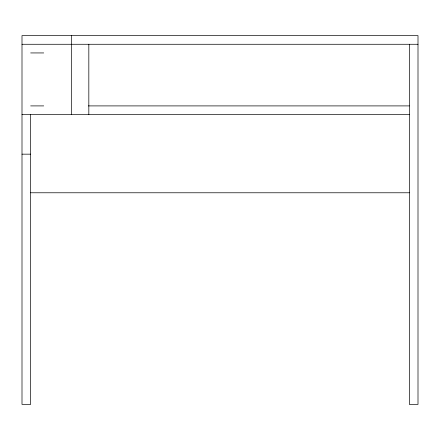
<?xml version="1.0" encoding="UTF-8"?>
<svg xmlns="http://www.w3.org/2000/svg" width="440" height="440" viewBox="0 0 440 440"><rect width="100%" height="100%" fill="white"/><g stroke="black" fill="none" stroke-linecap="round" stroke-linejoin="round"><path stroke-width="0.66" d="M22 44.275L418 44.275M30.663 52.938L43.725 52.938M30.663 105.903L43.72 105.903M88.391 105.903L409.338 105.903M22 114.565L409.338 114.565M22 154.165L30.663 154.165M30.663 192.775L409.338 192.775M409.338 44.275L409.338 404.388L418 404.388L418 35.613L22 35.613L22 404.388L30.663 404.388L30.663 114.373M88.825 44.275L88.825 114.565M71.5 35.613L71.5 114.565"/></g></svg>
